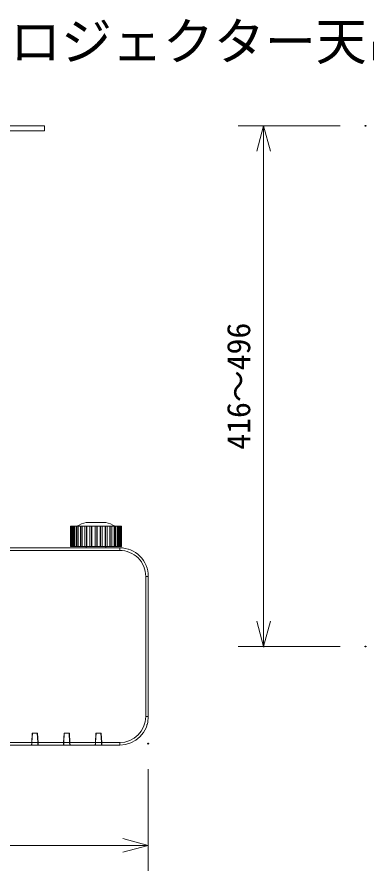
# Model space of a CAD drawing. Units: millimetres, scale not verified. Extents: x -63 to 62, y -56 to 57.
# Drawn here: x -11 to 16.4, y -10.3 to 56.8 of the extents above; entities that cross this region are included whole.
import ezdxf
from ezdxf.enums import TextEntityAlignment as Align

# ---------------------------------------------------------------- set-up
doc = ezdxf.new("R2010")
doc.units = ezdxf.units.MM
doc.header["$LTSCALE"] = 0.125
doc.header["$PDMODE"] = 32
doc.header["$PDSIZE"] = 0.0625
for name, color, linetype, lineweight in [('0-0_0', 7, 'Continuous', 18), ('0-4_GAIKEI', 7, 'Continuous', 18), ('0-5_SUNPO', 7, 'Continuous', 18), ('0-8_S1', 1, 'Continuous', 18)]:
    doc.layers.add(name, color=color, linetype=linetype, lineweight=lineweight)
doc.layers.add('0-1_DEFPOINTS', color=7, linetype='Continuous')
doc.layers.add('0-3_MOJI1', color=7, linetype='Continuous')
doc.styles.add('ＭＳ ゴシック', font='')
doc.styles.get('ＭＳ ゴシック').set_extended_font_data('MS Gothic')

# ---------------------------------------------------------------- blocks, each defined once
blk = doc.blocks.new('_OPEN30')
at = {"layer": '0-0_0'}
blk.add_line((0, 0), (-1, 0), dxfattribs=at)
blk.add_lwpolyline([(-1, 0.26795), (0, 0), (-1, -0.26795)], dxfattribs=at)
blk = doc.blocks.new('D8')
at = {"layer": '0-1_DEFPOINTS'}
for p in [(13.0604, 47.6493), (5.0604, 6.7367), (13.0604, 6.7367)]:
    blk.add_point(p, dxfattribs=at)
at = {"layer": '0-5_SUNPO'}
for p, q in [((11.0604, 47.6493), (3.0604, 47.6493)), ((5.0604, 45.6493), (5.0604, 8.7367)), ((11.0604, 6.7367), (3.0604, 6.7367))]:
    blk.add_line(p, q, dxfattribs=at)
at = {"layer": '0-5_SUNPO', "xscale": 2, "yscale": 2}
for p, rotation in [((5.0604, 47.6493), 90), ((5.0604, 6.7367), 270)]:
    blk.add_blockref('_OPEN30', p, dxfattribs=dict(at, rotation=rotation))
at = {"layer": '0-5_SUNPO', "style": 'ＭＳ ゴシック'}
blk.add_text('416～496', height=1.833, rotation=90, dxfattribs=at).set_placement((4.5604, 22.193), align=Align.BOTTOM_LEFT)
blk = doc.blocks.new('D7')
at = {"layer": '0-1_DEFPOINTS'}
for p in [(-53.7956, -0.8979), (-3.9956, -0.8979), (-53.7956, -8.8979)]:
    blk.add_point(p, dxfattribs=at)
at = {"layer": '0-5_SUNPO'}
for p, q in [((-53.7956, -2.8979), (-53.7956, -10.8979)), ((-3.9956, -2.8979), (-3.9956, -10.8979)), ((-5.9956, -8.8979), (-51.7956, -8.8979))]:
    blk.add_line(p, q, dxfattribs=at)
at = {"layer": '0-5_SUNPO', "xscale": 2, "yscale": 2, "rotation": 180}
blk.add_blockref('_OPEN30', (-53.7956, -8.8979), dxfattribs=at)
at = {"layer": '0-5_SUNPO', "xscale": 2, "yscale": 2}
blk.add_blockref('_OPEN30', (-3.9956, -8.8979), dxfattribs=at)
at = {"layer": '0-5_SUNPO', "style": 'ＭＳ ゴシック'}
blk.add_text('498', height=1.833, dxfattribs=at).set_placement((-30.7706, -8.3979), align=Align.BOTTOM_LEFT)

msp = doc.modelspace()

# ---------------------------------------------------------------- linework, layer by layer
at = {"layer": '0-4_GAIKEI'}
for p, q in [((-6.8314, 16.8012), (-6.846, 16.8012)), ((-6.846, 15.2012), (-6.846, 16.8012)), ((-6.8033, 16.8012), (-6.8314, 16.8012)), ((-6.7734, 16.8012), (-6.8033, 16.8012)), ((-6.7303, 16.8012), (-6.7734, 16.8012)), ((-6.7012, 16.8012), (-6.7303, 16.8012)), ((-6.6167, 16.8012), (-6.7012, 16.8012)), ((-6.547, 16.8012), (-6.6167, 16.8012)), ((-6.5182, 16.8012), (-6.547, 16.8012)), ((-6.3829, 16.8012), (-6.5182, 16.8012)), ((-6.2896, 16.8012), (-6.3829, 16.8012)), ((-6.2624, 16.8012), (-6.2896, 16.8012)), ((-6.0821, 16.8011), (-6.2624, 16.8012)), ((-5.9693, 16.8012), (-6.0821, 16.8012)), ((-5.9449, 16.8012), (-5.9693, 16.8012)), ((-5.7275, 16.8012), (-5.9449, 16.8012)), ((-5.6002, 16.8012), (-5.7275, 16.8012)), ((-5.619, 17.1011), (-4.0827, 17.1011)), ((-5.5795, 16.8012), (-5.6002, 16.8012)), ((-5.3392, 16.8012), (-5.5795, 16.8012)), ((-5.3346, 16.8012), (-5.3392, 16.8012)), ((-5.1982, 16.8012), (-5.3346, 16.8012)), ((-5.1824, 16.8012), (-5.1982, 16.8012)), ((-4.931, 16.8012), (-5.1824, 16.8012)), ((-4.9206, 16.8012), (-4.931, 16.8012)), ((-4.7812, 16.8012), (-4.9206, 16.8012)), ((-4.7707, 16.8012), (-4.7812, 16.8012)), ((-4.5194, 16.8012), (-4.7707, 16.8012)), ((-4.5035, 16.8012), (-4.5194, 16.8012)), ((-4.3671, 16.8012), (-4.5035, 16.8012)), ((-4.3625, 16.8012), (-4.3671, 16.8012)), ((-4.1222, 16.8012), (-4.3625, 16.8012)), ((-4.1016, 16.8012), (-4.1222, 16.8012)), ((-3.9742, 16.8012), (-4.1016, 16.8012)), ((-3.7569, 16.8012), (-3.9742, 16.8012)), ((-3.7324, 16.8012), (-3.7569, 16.8012)), ((-3.6196, 16.8012), (-3.7324, 16.8012)), ((-3.6196, 16.8012), (-3.6196, 16.8012)), ((-3.4393, 16.8012), (-3.6196, 16.8012)), ((-3.4121, 16.8012), (-3.4394, 16.8012)), ((-3.3188, 16.8012), (-3.4121, 16.8012)), ((-3.3189, 16.8012), (-3.3188, 16.8012)), ((-3.1835, 16.8012), (-3.3188, 16.8012)), ((-3.1547, 16.8012), (-3.1835, 16.8012)), ((-3.085, 16.8012), (-3.1547, 16.8012)), ((-3.0006, 16.8012), (-3.085, 16.8012)), ((-2.9715, 16.8012), (-3.0006, 16.8012)), ((-2.9284, 16.8012), (-2.9714, 16.8012)), ((-2.8985, 16.8012), (-2.9284, 16.8012)), ((-2.8703, 16.8012), (-2.8985, 16.8012)), ((-2.8557, 16.8012), (-2.8703, 16.8012)), ((-2.8557, 15.2012), (-2.8557, 16.8012)), ((-48.3109, 15.1012), (-2.9909, 15.1012)), ((-6.846, 15.2012), (-6.8314, 15.2012)), ((-6.8314, 15.2012), (-6.8033, 15.2012)), ((-6.8033, 15.2011), (-6.7734, 15.2011)), ((-6.7734, 15.2012), (-6.7303, 15.2012)), ((-6.7303, 15.2012), (-6.7012, 15.2012)), ((-6.7012, 15.2011), (-6.6167, 15.2011)), ((-6.6167, 15.2012), (-6.547, 15.2012)), ((-6.547, 15.2012), (-6.5182, 15.2012)), ((-6.5182, 15.2011), (-6.3829, 15.2011)), ((-6.3829, 15.2012), (-6.2896, 15.2012)), ((-6.2896, 15.2012), (-6.2624, 15.2012)), ((-6.2624, 15.2011), (-6.0821, 15.2011)), ((-6.0821, 15.2012), (-5.9693, 15.2012)), ((-5.9693, 15.2012), (-5.9449, 15.2012)), ((-5.9449, 15.2011), (-5.7275, 15.2011)), ((-5.7275, 15.2012), (-5.6002, 15.2012)), ((-5.619, 15.2012), (-5.619, 15.1012)), ((-5.6002, 15.2012), (-5.5795, 15.2012)), ((-5.5795, 15.2012), (-5.3392, 15.2012)), ((-5.3392, 15.2012), (-5.3346, 15.2012)), ((-5.3346, 15.2012), (-5.1982, 15.2012)), ((-5.1982, 15.2012), (-5.1824, 15.2012)), ((-5.1824, 15.2012), (-4.931, 15.2012)), ((-4.931, 15.2012), (-4.9206, 15.2012)), ((-4.9206, 15.2012), (-4.7812, 15.2012)), ((-4.7812, 15.2012), (-4.7707, 15.2012)), ((-4.7707, 15.2012), (-4.5194, 15.2012)), ((-4.5194, 15.2012), (-4.5035, 15.2012)), ((-4.5035, 15.2012), (-4.3671, 15.2012)), ((-4.3671, 15.2012), (-4.3625, 15.2012)), ((-4.3625, 15.2012), (-4.1222, 15.2012)), ((-4.1222, 15.2012), (-4.1016, 15.2012)), ((-4.1016, 15.2012), (-3.9742, 15.2012)), ((-4.0827, 15.1012), (-4.0827, 15.2012)), ((-3.9742, 15.2011), (-3.7569, 15.2011)), ((-3.7569, 15.2012), (-3.7324, 15.2012)), ((-3.7324, 15.2012), (-3.6196, 15.2012)), ((-3.6196, 15.2011), (-3.4393, 15.2011)), ((-3.4394, 15.2012), (-3.4121, 15.2012)), ((-3.4121, 15.2012), (-3.3188, 15.2012)), ((-3.3188, 15.2011), (-3.1835, 15.2011)), ((-3.1835, 15.2012), (-3.1547, 15.2012)), ((-3.1547, 15.2012), (-3.085, 15.2012)), ((-3.085, 15.2011), (-3.0006, 15.2011)), ((-3.0006, 15.2012), (-2.9715, 15.2012)), ((-2.9714, 15.2012), (-2.9284, 15.2012)), ((-2.9284, 15.2011), (-2.8985, 15.2011)), ((-2.8985, 15.2012), (-2.8703, 15.2012)), ((-2.8703, 15.2012), (-2.8557, 15.2012)), ((-0.7945, 13.3012), (-0.7976, 13.3012)), ((-0.7509, 12.8611), (-0.7509, 1.8411)), ((-9.4113, -0.3988), (-9.8898, -0.3988)), ((-7.408, -0.3488), (-7.3907, -0.3488)), ((-6.9113, -0.3988), (-7.3898, -0.3988)), ((-6.8911, -0.3989), (-6.9113, -0.3989)), ((-6.8911, -0.3989), (-2.9909, -0.3989))]:
    msp.add_line(p, q, dxfattribs=at)
at = {"layer": '0-4_GAIKEI', "color": 1}
for p, q in [((-6.8314, 15.2012), (-6.8314, 16.8012)), ((-6.8033, 15.2012), (-6.8033, 16.8012)), ((-6.7734, 15.2012), (-6.7734, 16.8012)), ((-6.7303, 15.2012), (-6.7303, 16.8012)), ((-6.7012, 15.2012), (-6.7012, 16.8012)), ((-6.6167, 15.2012), (-6.6167, 16.8012)), ((-6.547, 15.2012), (-6.547, 16.8012)), ((-6.5182, 15.2012), (-6.5182, 16.8012)), ((-6.3829, 15.2012), (-6.3829, 16.8012)), ((-6.2896, 15.2012), (-6.2896, 16.8012)), ((-6.2624, 15.2012), (-6.2624, 16.8012)), ((-6.0821, 15.2012), (-6.0821, 16.8012)), ((-5.9693, 15.2012), (-5.9693, 16.8012)), ((-5.9449, 15.2012), (-5.9449, 16.8012)), ((-5.7275, 15.2012), (-5.7275, 16.8012)), ((-5.6002, 15.2012), (-5.6002, 16.8012)), ((-5.5795, 15.2012), (-5.5795, 16.8012)), ((-5.3392, 15.2012), (-5.3392, 16.8012)), ((-5.3346, 15.2012), (-5.3346, 16.8012)), ((-5.1982, 15.2012), (-5.1982, 16.8012)), ((-5.1824, 15.2012), (-5.1824, 16.8012)), ((-4.931, 15.2012), (-4.931, 16.8012)), ((-4.9206, 15.2012), (-4.9206, 16.8012)), ((-4.7812, 15.2012), (-4.7812, 16.8012)), ((-4.7707, 15.2012), (-4.7707, 16.8012)), ((-4.5194, 15.2012), (-4.5194, 16.8012)), ((-4.5035, 15.2012), (-4.5035, 16.8012)), ((-4.3671, 15.2012), (-4.3671, 16.8012)), ((-4.3625, 15.2012), (-4.3625, 16.8012)), ((-4.1222, 15.2012), (-4.1222, 16.8012)), ((-4.1016, 15.2012), (-4.1016, 16.8012)), ((-3.9742, 15.2012), (-3.9742, 16.8012)), ((-3.7569, 15.2012), (-3.7569, 16.8012)), ((-3.7324, 15.2012), (-3.7324, 16.8012)), ((-3.6196, 15.2012), (-3.6196, 16.8012)), ((-3.4393, 15.2012), (-3.4393, 16.8012)), ((-3.4121, 15.2012), (-3.4121, 16.8012)), ((-3.3188, 15.2012), (-3.3188, 16.8012)), ((-3.1835, 15.2012), (-3.1835, 16.8012)), ((-3.1547, 15.2012), (-3.1547, 16.8012)), ((-3.085, 15.2012), (-3.085, 16.8012)), ((-3.0006, 15.2012), (-3.0006, 16.8012)), ((-2.9715, 15.2012), (-2.9715, 16.8012)), ((-2.9284, 15.2012), (-2.9284, 16.8012)), ((-2.8985, 15.2012), (-2.8985, 16.8012)), ((-2.8703, 15.2012), (-2.8703, 16.8012)), ((-2.9909, 14.9012), (-48.3109, 14.9012)), ((-2.9909, 14.9012), (-2.9909, 15.1012)), ((-0.9509, 12.8611), (-0.7509, 12.8611)), ((-0.9509, 1.8411), (-0.9509, 12.8611)), ((-0.9509, 1.8411), (-0.7509, 1.8411)), ((-9.8405, 0.5412), (-9.8793, -0.1988)), ((-9.8614, 0.5412), (-9.8405, 0.5412)), ((-9.8609, 0.5511), (-9.4409, 0.5511)), ((-9.4605, 0.5412), (-9.8405, 0.5412)), ((-9.4217, -0.1988), (-9.4605, 0.5412)), ((-9.4605, 0.5412), (-9.4403, 0.5412)), ((-7.3405, 0.5412), (-7.3793, -0.1988)), ((-7.3614, 0.5412), (-7.3405, 0.5412)), ((-7.3609, 0.5511), (-6.9409, 0.5511)), ((-6.9605, 0.5412), (-7.3405, 0.5412)), ((-6.9217, -0.1988), (-6.9605, 0.5412)), ((-6.9605, 0.5412), (-6.9403, 0.5412)), ((-4.8405, 0.5412), (-4.8793, -0.1988)), ((-4.8614, 0.5412), (-4.8405, 0.5412)), ((-4.8609, 0.5511), (-4.4409, 0.5511)), ((-4.4605, 0.5412), (-4.8405, 0.5412)), ((-4.4605, 0.5412), (-4.4609, 0.5511)), ((-4.4403, 0.5412), (-4.4605, 0.5412)), ((-4.4217, -0.1988), (-4.4605, 0.5412)), ((-11.9016, -0.1989), (-9.9002, -0.1989)), ((-9.8898, -0.3988), (-9.895, -0.1001)), ((-9.8898, -0.3988), (-9.8793, -0.1988)), ((-9.8793, -0.1988), (-9.4217, -0.1988)), ((-9.4217, -0.1988), (-9.4113, -0.3988)), ((-9.4062, -0.11), (-9.4112, -0.3988)), ((-9.3989, -0.2488), (-9.4086, -0.2488)), ((-9.4016, -0.1989), (-7.4002, -0.1989)), ((-7.3898, -0.3988), (-7.395, -0.1001)), ((-7.3898, -0.3988), (-7.3793, -0.1988)), ((-7.3793, -0.1988), (-6.9217, -0.1988)), ((-6.9217, -0.1988), (-6.9113, -0.3988)), ((-6.9062, -0.11), (-6.9113, -0.3988)), ((-6.8989, -0.2488), (-6.9086, -0.2488)), ((-6.9016, -0.1989), (-4.9002, -0.1989)), ((-4.8898, -0.3988), (-4.895, -0.1001)), ((-4.8898, -0.3988), (-4.8793, -0.1988)), ((-4.8793, -0.1988), (-4.4217, -0.1988)), ((-4.4217, -0.1988), (-4.4112, -0.3988)), ((-4.4062, -0.11), (-4.4113, -0.3988)), ((-4.4104, -0.3488), (-4.3937, -0.3488)), ((-4.4016, -0.1989), (-2.9909, -0.1989)), ((-2.9909, -0.3989), (-2.9909, -0.1989))]:
    msp.add_line(p, q, dxfattribs=at)
for points in [[(-9.9107, -0.3989), (-9.9002, -0.1989), (-9.8609, 0.5511)], [(-9.4409, 0.5512), (-9.4016, -0.1989), (-9.3911, -0.3989)], [(-7.4106, -0.3989), (-7.4002, -0.1989), (-7.3609, 0.5511)], [(-6.9409, 0.5511), (-6.9016, -0.1988), (-6.8911, -0.3988)], [(-4.9107, -0.3989), (-4.9002, -0.1989), (-4.8609, 0.5512)], [(-4.4409, 0.5512), (-4.4016, -0.1988), (-4.3911, -0.3988)]]:
    msp.add_lwpolyline(points, dxfattribs=at)
at = {"layer": '0-4_GAIKEI'}
for points in [[(-9.8898, -0.3989), (-9.9107, -0.3989), (-11.8911, -0.3989), (-11.9113, -0.3989)], [(-7.3898, -0.3989), (-7.4107, -0.3989), (-9.3911, -0.3989), (-9.4113, -0.3989)]]:
    msp.add_lwpolyline(points, dxfattribs=at)
for centre, radius, start, end in [((-4.8509, 14.2012), 3, 104.83512, 119.92645), ((-4.8509, 14.2012), 3, 60.0735, 75.16483), ((-2.9909, 12.8611), 2.24, 359.99996, 90), ((-2.3835, 14.7562), 0.25, 72.22949, 77.07368), ((-2.9909, 1.8411), 2.24, 269.99998, 359.99996), ((-1.0466, 1.2235), 0.2, 342.37704, 357.35395)]:
    msp.add_arc(centre, radius, start, end, dxfattribs=at)
at = {"layer": '0-4_GAIKEI', "color": 1}
for centre, start, end in [((-2.9909, 12.8611), 359.99996, 90), ((-2.9909, 1.8411), 269.99998, 359.99996)]:
    msp.add_arc(centre, 2.04, start, end, dxfattribs=at)
at = {"layer": '0-8_S1'}
for p, q in [((-10.8477, 48.2637), (-40.4541, 48.2637)), ((-40.4541, 47.8742), (-10.8477, 47.8742)), ((-10.8477, 48.2637), (-8.8999, 48.2637))]:
    msp.add_line(p, q, dxfattribs=at)
msp.add_lwpolyline([(-8.8999, 48.2637), (-8.8999, 47.8742), (-10.8477, 47.8742)], dxfattribs=at)

# ---------------------------------------------------------------- block references
at = {"layer": '0-5_SUNPO'}
for name in ['D8', 'D7']:
    msp.add_blockref(name, (3.2447, 0.6144), dxfattribs=at)

# ---------------------------------------------------------------- texts
at = {"layer": '0-3_MOJI1', "style": 'ＭＳ ゴシック'}
msp.add_text('ＤＬＰ方式プロジェクター天吊り金具付', height=2.933, dxfattribs=at).set_placement((-35.6072, 52.5485), align=Align.BOTTOM_LEFT)

doc.saveas('drawing.dxf')
